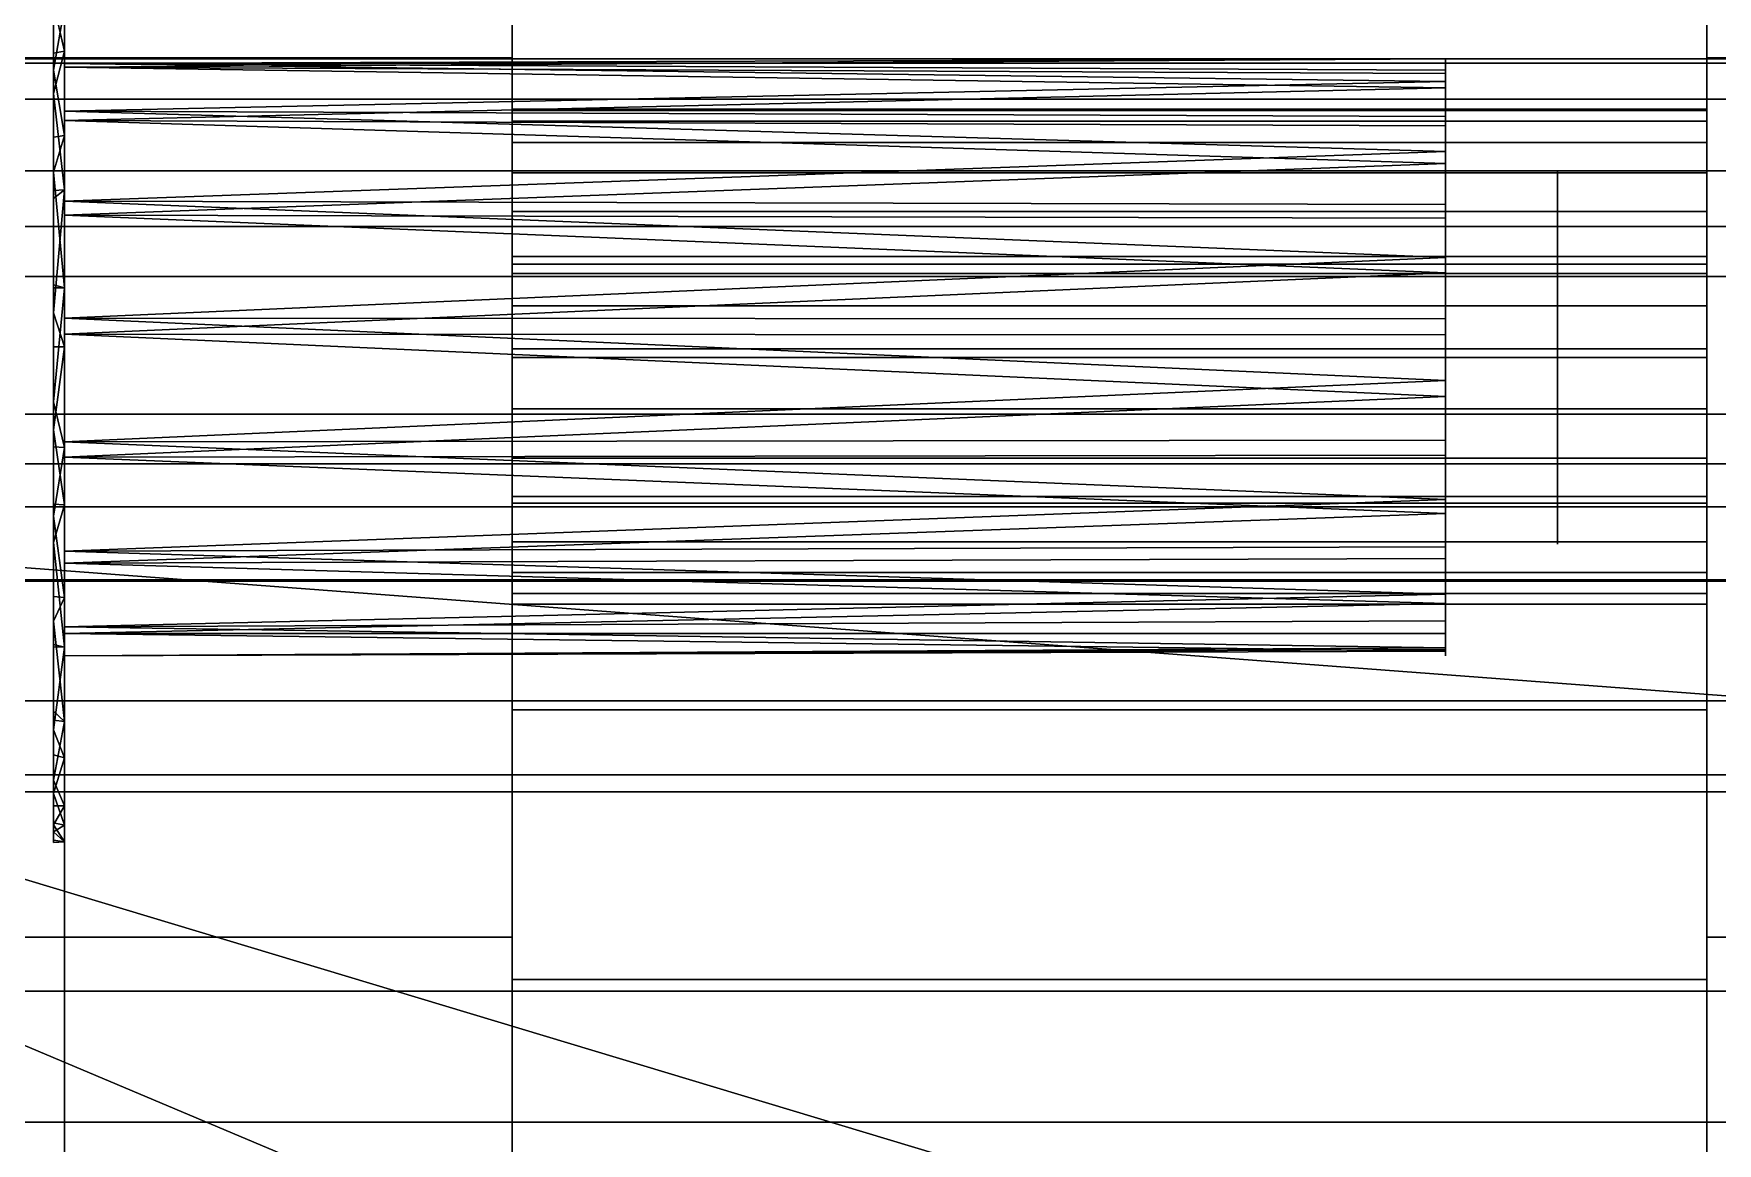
# Model space of a CAD drawing. Header units: millimetres. Extents: x -228 to 252, y -232 to 100.
# Drawn here: x 18.59 to 41.14, y 11.47 to 26.34 of the extents above; entities that cross this region are included whole.
import ezdxf
from ezdxf.lldxf.tags import DXFTag

# ---------------------------------------------------------------- set-up
doc = ezdxf.new("R2010")
doc.units = ezdxf.units.MM
doc.layers.add('1', color=7, linetype='Continuous', true_color=0xffffff)
doc.layers.add('6', color=7, linetype='Continuous', true_color=0xffffff)
tags = doc.linetypes.add('DASHED', pattern=[25.72, 12.86, -12.86]).pattern_tags.tags
tags[6:7] = [DXFTag(74, 4), DXFTag(75, 0), DXFTag(340, '0'), DXFTag(46, 0.0), DXFTag(50, 0.0), DXFTag(44, 0.0), DXFTag(45, 0.0)]
tags[4:5] = [DXFTag(74, 4), DXFTag(75, 0), DXFTag(340, '0'), DXFTag(46, 0.0), DXFTag(50, 0.0), DXFTag(44, 0.0), DXFTag(45, 0.0)]

# ---------------------------------------------------------------- blocks, each defined once
blk = doc.blocks.new('UG_SURFACE_001')
at = {"layer": '1', "color": 7, "linetype": 'Continuous', "lineweight": 25}
for points in [[(25, 35), (25, 25.325, 22), (25, 25.306785, 22.347556), (25, 33.286978, 59.184406)], [(25, 35), (25, 25.162263, 20.972518), (25, 25.325, 22)], [(25, 35), (25, 23.250001), (25, 22.112064, 7.184645)], [(25, 35), (25, 24.470957, 19.775141), (25, 25.162263, 20.972518)], [(25, 22.112064, 7.184645), (25, 22, 18.674999), (25, 23.352399, 18.962462), (25, 35)], [(25, 23.352399, 18.962462), (25, 24.470957, 19.775141), (25, 35)], [(25, 33.286978, -59.184406), (25, 25.306785, -22.347556), (25, 25.325, -22), (25, 35)], [(25, 25.325, -22), (25, 25.162263, -20.972518), (25, 35)], [(25, 25.162263, -20.972518), (25, 24.470957, -19.775141), (25, 35)], [(25, 35), (25, 22, -18.674999), (25, 20.13509, -11.625), (25, 23.122635, -2.430287)], [(25, 23.122635, -2.430287), (25, 23.250001), (25, 35)], [(25, 24.470957, -19.775141), (25, 23.352399, -18.962462), (25, 35)], [(25, 23.352399, -18.962462), (25, 22, -18.674999), (25, 35)], [(41.000001, 35), (41.000001, 23.250001), (41.000001, 23.122635, -2.430287)], [(41.000001, 35), (41.000001, 24.470957, -19.775141), (41.000001, 25.162263, -20.972518)], [(41.000001, 35), (41.000001, 23.352399, -18.962462), (41.000001, 24.470957, -19.775141)], [(41.000001, 35), (41.000001, 25.325, -22), (41.000001, 25.306785, -22.347556), (41.000001, 33.286978, -59.184406)], [(41.000001, 23.122635, -2.430287), (41.000001, 22, -18.674999), (41.000001, 23.352399, -18.962462), (41.000001, 35)], [(41.000001, 35), (41.000001, 23.352399, 18.962462), (41.000001, 22, 18.674999), (41.000001, 22.112064, 7.184645)], [(41.000001, 35), (41.000001, 24.470957, 19.775141), (41.000001, 23.352399, 18.962462)], [(41.000001, 22.112064, 7.184645), (41.000001, 23.250001), (41.000001, 35)], [(41.000001, 35), (41.000001, 25.325, 22), (41.000001, 25.162263, 20.972518)], [(41.000001, 25.162263, 20.972518), (41.000001, 24.470957, 19.775141), (41.000001, 35)], [(41.000001, 33.286978, 59.184406), (41.000001, 25.306785, 22.347556), (41.000001, 25.325, 22), (41.000001, 35)], [(41.000001, 25.162263, -20.972518), (41.000001, 25.325, -22), (41.000001, 35)], [(25, 33.286978, -59.184406), (0, 33.286978, -59.184406), (0, 26.010068, -46.58043), (25, 26.010068, -46.58043)], [(25, 26.010068, 46.58043), (0, 26.010068, 46.58043), (0, 33.286978, 59.184406), (25, 33.286978, 59.184406)], [(25, 25.306785, 22.347556), (25, 24.879534, 23.6625), (25, 33.286978, 59.184406)], [(25, 24.879534, 23.6625), (25, 23.954386, 24.689982), (25, 33.286978, 59.184406)], [(25, 33.286978, -59.184406), (25, 24.879534, -23.6625), (25, 25.306785, -22.347556)], [(25, 24.879534, -23.6625), (25, 33.286978, -59.184406), (25, 26.010068, -46.58043)], [(25, 23.954386, 24.689982), (25, 22.691306, 25.25234), (25, 26.010068, 46.58043), (25, 33.286978, 59.184406)], [(134.000003, 33.286978, -59.184406), (41.000001, 33.286978, -59.184406), (41.000001, 26.010068, -46.58043), (134.000003, 26.010068, -46.58043)], [(41.000001, 33.286978, 59.184406), (134.000003, 33.286978, 59.184406), (134.000003, 26.010068, 46.58043), (41.000001, 26.010068, 46.58043)], [(41.000001, 26.010068, -46.58043), (41.000001, 33.286978, -59.184406), (41.000001, 24.879534, -23.6625)], [(41.000001, 25.306785, -22.347556), (41.000001, 24.879534, -23.6625), (41.000001, 33.286978, -59.184406)], [(41.000001, 23.954386, 24.689982), (41.000001, 33.286978, 59.184406), (41.000001, 26.010068, 46.58043)], [(41.000001, 33.286978, 59.184406), (41.000001, 24.879534, 23.6625), (41.000001, 25.306785, 22.347556)], [(41.000001, 33.286978, 59.184406), (41.000001, 23.954386, 24.689982), (41.000001, 24.879534, 23.6625)], [(0, 30.31089, -87.499999), (165.000007, 30.31089, -87.499999), (165.000007, 20.572484, -98.315597), (0, 20.572484, -98.315597)], [(0, 20.572484, 98.315597), (165.000007, 20.572484, 98.315597), (165.000007, 30.31089, 87.499999), (0, 30.31089, 87.499999)], [(25, 26.010068, -46.58043), (0, 26.010068, -46.58043), (0, 14.235782, -38.025908), (25, 14.235782, -38.025908)], [(25, 14.235782, 38.025908), (0, 14.235782, 38.025908), (0, 26.010068, 46.58043), (25, 26.010068, 46.58043)], [(45.000002, 23.752183, -59.424847), (0, 23.752183, -59.424847), (0, 26.000001, -70), (45.000002, 26.000001, -70)], [(45.000002, 26.000001, -70), (0, 26.000001, -70), (0, 23.752183, -80.575153), (45.000002, 23.752183, -80.575153)], [(45.000002, 23.752183, 80.575153), (0, 23.752183, 80.575153), (0, 26.000001, 70), (45.000002, 26.000001, 70)], [(45.000002, 26.000001, 70), (0, 26.000001, 70), (0, 23.752183, 59.424847), (45.000002, 23.752183, 59.424847)], [(25, 14.235782, 38.025908), (25, 26.010068, 46.58043), (25, 22.691306, 25.25234), (25, 21.308694, 25.25234)], [(25, 26.010068, -46.58043), (25, 22.691306, -25.25234), (25, 23.954386, -24.689982)], [(25, 21.308694, -25.25234), (25, 22.691306, -25.25234), (25, 26.010068, -46.58043), (25, 14.235782, -38.025908)], [(25, 23.954386, -24.689982), (25, 24.879534, -23.6625), (25, 26.010068, -46.58043)], [(134.000003, 26.010068, -46.58043), (41.000001, 26.010068, -46.58043), (41.000001, 14.235782, -38.025908), (134.000003, 14.235782, -38.025908)], [(41.000001, 26.010068, 46.58043), (134.000003, 26.010068, 46.58043), (134.000003, 14.235782, 38.025908), (41.000001, 14.235782, 38.025908)], [(41.000001, 14.235782, -38.025908), (41.000001, 26.010068, -46.58043), (41.000001, 22.691306, -25.25234), (41.000001, 21.308694, -25.25234)], [(41.000001, 26.010068, -46.58043), (41.000001, 24.879534, -23.6625), (41.000001, 23.954386, -24.689982)], [(41.000001, 23.954386, -24.689982), (41.000001, 22.691306, -25.25234), (41.000001, 26.010068, -46.58043)], [(41.000001, 26.010068, 46.58043), (41.000001, 14.235782, 38.025908), (41.000001, 21.308694, 25.25234), (41.000001, 22.691306, 25.25234)], [(41.000001, 22.691306, 25.25234), (41.000001, 23.954386, 24.689982), (41.000001, 26.010068, 46.58043)], [(25, 25.325, -22), (25, 25.306785, -22.347556), (41.000001, 25.306785, -22.347556), (41.000001, 25.325, -22)], [(41.000001, 25.325, -22), (41.000001, 25.162263, -20.972518), (25, 25.162263, -20.972518), (25, 25.325, -22)], [(25, 25.325, 22), (25, 25.162263, 20.972518), (41.000001, 25.162263, 20.972518), (41.000001, 25.325, 22)], [(41.000001, 25.325, 22), (41.000001, 25.306785, 22.347556), (25, 25.306785, 22.347556), (25, 25.325, 22)], [(25, 24.879534, -23.6625), (41.000001, 24.879534, -23.6625), (41.000001, 25.306785, -22.347556), (25, 25.306785, -22.347556)], [(25, 25.306785, 22.347556), (41.000001, 25.306785, 22.347556), (41.000001, 24.879534, 23.6625), (25, 24.879534, 23.6625)], [(25, 25.162263, -20.972518), (41.000001, 25.162263, -20.972518), (41.000001, 24.470957, -19.775141), (25, 24.470957, -19.775141)], [(25, 24.470957, 19.775141), (41.000001, 24.470957, 19.775141), (41.000001, 25.162263, 20.972518), (25, 25.162263, 20.972518)], [(25, 23.954386, -24.689982), (41.000001, 23.954386, -24.689982), (41.000001, 24.879534, -23.6625), (25, 24.879534, -23.6625)], [(25, 24.879534, 23.6625), (41.000001, 24.879534, 23.6625), (41.000001, 23.954386, 24.689982), (25, 23.954386, 24.689982)], [(25, 24.470957, -19.775141), (41.000001, 24.470957, -19.775141), (41.000001, 23.352399, -18.962462), (25, 23.352399, -18.962462)], [(25, 23.352399, 18.962462), (41.000001, 23.352399, 18.962462), (41.000001, 24.470957, 19.775141), (25, 24.470957, 19.775141)], [(25, 22.691306, -25.25234), (41.000001, 22.691306, -25.25234), (41.000001, 23.954386, -24.689982), (25, 23.954386, -24.689982)], [(25, 23.954386, 24.689982), (41.000001, 23.954386, 24.689982), (41.000001, 22.691306, 25.25234), (25, 22.691306, 25.25234)], [(45.000002, 17.397396, -50.678235), (0, 17.397396, -50.678235), (0, 23.752183, -59.424847), (45.000002, 23.752183, -59.424847)], [(45.000002, 23.752183, -80.575153), (0, 23.752183, -80.575153), (0, 17.397396, -89.321762), (45.000002, 17.397396, -89.321762)], [(45.000002, 17.397396, 89.321762), (0, 17.397396, 89.321762), (0, 23.752183, 80.575153), (45.000002, 23.752183, 80.575153)], [(45.000002, 23.752183, 59.424847), (0, 23.752183, 59.424847), (0, 17.397396, 50.678235), (45.000002, 17.397396, 50.678235)], [(25, 23.352399, -18.962462), (41.000001, 23.352399, -18.962462), (41.000001, 22, -18.674999), (25, 22, -18.674999)], [(25, 22, 18.674999), (41.000001, 22, 18.674999), (41.000001, 23.352399, 18.962462), (25, 23.352399, 18.962462)], [(25, 23.250001), (25, 23.122635, -2.430287), (41.000001, 23.122635, -2.430287), (41.000001, 23.250001)], [(41.000001, 23.250001), (41.000001, 22.112064, 7.184645), (25, 22.112064, 7.184645), (25, 23.250001)], [(25, 20.13509, -11.625), (41.000001, 20.13509, -11.625), (41.000001, 23.122635, -2.430287), (25, 23.122635, -2.430287)], [(41.000001, 20.6476, -18.962462), (41.000001, 22, -18.674999), (41.000001, 23.122635, -2.430287), (41.000001, 20.13509, -11.625)], [(25, 21.308694, -25.25234), (41.000001, 21.308694, -25.25234), (41.000001, 22.691306, -25.25234), (25, 22.691306, -25.25234)], [(25, 22.691306, 25.25234), (41.000001, 22.691306, 25.25234), (41.000001, 21.308694, 25.25234), (25, 21.308694, 25.25234)], [(25, 22.112064, 7.184645), (25, 17.278118, 15.557286), (25, 20.6476, 18.962462), (25, 22, 18.674999)], [(25, 22.112064, 7.184645), (41.000001, 22.112064, 7.184645), (41.000001, 17.278118, 15.557286), (25, 17.278118, 15.557286)], [(41.000001, 22, 18.674999), (41.000001, 20.6476, 18.962462), (41.000001, 17.278118, 15.557286), (41.000001, 22.112064, 7.184645)], [(25, 20.13509, -11.625), (25, 22, -18.674999), (25, 20.6476, -18.962462)], [(25, 22, -18.674999), (41.000001, 22, -18.674999), (41.000001, 20.6476, -18.962462), (25, 20.6476, -18.962462)], [(25, 20.6476, 18.962462), (41.000001, 20.6476, 18.962462), (41.000001, 22, 18.674999), (25, 22, 18.674999)], [(25, 21.308694, 25.25234), (25, 20.045614, 24.689982), (25, 14.235782, 38.025908)], [(25, 14.235782, -38.025908), (25, 20.045614, -24.689982), (25, 21.308694, -25.25234)], [(25, 20.045614, -24.689982), (41.000001, 20.045614, -24.689982), (41.000001, 21.308694, -25.25234), (25, 21.308694, -25.25234)], [(25, 21.308694, 25.25234), (41.000001, 21.308694, 25.25234), (41.000001, 20.045614, 24.689982), (25, 20.045614, 24.689982)], [(41.000001, 21.308694, -25.25234), (41.000001, 20.045614, -24.689982), (41.000001, 14.235782, -38.025908)], [(41.000001, 14.235782, 38.025908), (41.000001, 20.045614, 24.689982), (41.000001, 21.308694, 25.25234)], [(0, 7.276909, -104.235165), (0, 20.572484, -98.315597), (25, 10.026604, -103.533074)], [(0, 20.572484, -98.315597), (165.000007, 20.572484, -98.315597), (35, 10.026604, -103.533074), (25, 10.026604, -103.533074)], [(165.000007, 20.572484, 98.315597), (0, 20.572484, 98.315597), (140.000001, 10.026604, 103.533074), (150.000006, 10.026604, 103.533074)], [(0, 20.572484, 98.315597), (25, 10.026604, 103.533074), (35, 10.026604, 103.533074)], [(35, 10.026604, 103.533074), (140.000001, 10.026604, 103.533074), (0, 20.572484, 98.315597)], [(25, 10.026604, 103.533074), (0, 20.572484, 98.315597), (0, 7.276909, 104.235165)], [(25, 19.529043, 19.775141), (25, 20.6476, 18.962462), (25, 17.278118, 15.557286)], [(25, 20.6476, -18.962462), (25, 19.529043, -19.775141), (25, 13.666007, -18.809645), (25, 20.13509, -11.625)], [(25, 20.6476, -18.962462), (41.000001, 20.6476, -18.962462), (41.000001, 19.529043, -19.775141), (25, 19.529043, -19.775141)], [(25, 19.529043, 19.775141), (41.000001, 19.529043, 19.775141), (41.000001, 20.6476, 18.962462), (25, 20.6476, 18.962462)], [(140.000001, 10.026604, -103.533074), (35, 10.026604, -103.533074), (165.000007, 20.572484, -98.315597)], [(41.000001, 19.529043, -19.775141), (41.000001, 20.6476, -18.962462), (41.000001, 20.13509, -11.625), (41.000001, 13.666007, -18.809645)], [(41.000001, 17.278118, 15.557286), (41.000001, 20.6476, 18.962462), (41.000001, 19.529043, 19.775141)], [(25, 13.666007, -18.809645), (41.000001, 13.666007, -18.809645), (41.000001, 20.13509, -11.625), (25, 20.13509, -11.625)], [(25, 20.045614, 24.689982), (25, 19.120466, 23.6625), (25, 0, 35), (25, 14.235782, 38.025908)], [(25, 19.120466, -23.6625), (25, 20.045614, -24.689982), (25, 14.235782, -38.025908), (25, 0, -35)], [(25, 19.120466, -23.6625), (41.000001, 19.120466, -23.6625), (41.000001, 20.045614, -24.689982), (25, 20.045614, -24.689982)], [(25, 20.045614, 24.689982), (41.000001, 20.045614, 24.689982), (41.000001, 19.120466, 23.6625), (25, 19.120466, 23.6625)], [(41.000001, 4.833947, -22.741932), (41.000001, 14.235782, -38.025908), (41.000001, 20.045614, -24.689982), (41.000001, 19.120466, -23.6625)], [(41.000001, 19.120466, 23.6625), (41.000001, 20.045614, 24.689982), (41.000001, 14.235782, 38.025908), (41.000001, 0, 35)], [(25, 17.278118, 15.557286), (25, 9.456627, 21.239933), (25, 18.837737, 20.972518), (25, 19.529043, 19.775141)], [(25, 19.529043, -19.775141), (25, 18.837737, -20.972518), (25, 13.666007, -18.809645)], [(25, 19.529043, -19.775141), (41.000001, 19.529043, -19.775141), (41.000001, 18.837737, -20.972518), (25, 18.837737, -20.972518)], [(25, 18.837737, 20.972518), (41.000001, 18.837737, 20.972518), (41.000001, 19.529043, 19.775141), (25, 19.529043, 19.775141)], [(41.000001, 13.666007, -18.809645), (41.000001, 18.837737, -20.972518), (41.000001, 19.529043, -19.775141)], [(41.000001, 19.529043, 19.775141), (41.000001, 18.837737, 20.972518), (41.000001, 9.456627, 21.239933), (41.000001, 17.278118, 15.557286)], [(25, 0, 23.250001), (25, 0, 35), (25, 19.120466, 23.6625), (25, 18.693214, 22.347556)], [(25, 4.833947, -22.741932), (25, 18.693214, -22.347556), (25, 19.120466, -23.6625), (25, 0, -35)], [(25, 18.693214, -22.347556), (41.000001, 18.693214, -22.347556), (41.000001, 19.120466, -23.6625), (25, 19.120466, -23.6625)], [(25, 19.120466, 23.6625), (41.000001, 19.120466, 23.6625), (41.000001, 18.693214, 22.347556), (25, 18.693214, 22.347556)], [(41.000001, 4.833947, -22.741932), (41.000001, 19.120466, -23.6625), (41.000001, 18.693214, -22.347556)], [(41.000001, 18.693214, 22.347556), (41.000001, 19.120466, 23.6625), (41.000001, 0, 35), (41.000001, 0, 23.250001)], [(25, 18.693214, 22.347556), (25, 18.837737, 20.972518), (25, 9.456627, 21.239933), (25, 0, 23.250001)], [(25, 4.833947, -22.741932), (25, 13.666007, -18.809645), (25, 18.837737, -20.972518), (25, 18.693214, -22.347556)], [(25, 18.837737, -20.972518), (41.000001, 18.837737, -20.972518), (41.000001, 18.693214, -22.347556), (25, 18.693214, -22.347556)], [(25, 18.693214, 22.347556), (41.000001, 18.693214, 22.347556), (41.000001, 18.837737, 20.972518), (25, 18.837737, 20.972518)], [(41.000001, 18.693214, -22.347556), (41.000001, 18.837737, -20.972518), (41.000001, 13.666007, -18.809645), (41.000001, 4.833947, -22.741932)], [(41.000001, 0, 23.250001), (41.000001, 9.456627, 21.239933), (41.000001, 18.837737, 20.972518), (41.000001, 18.693214, 22.347556)], [(45.000002, 8.034442, -45.272529), (0, 8.034442, -45.272529), (0, 17.397396, -50.678235), (45.000002, 17.397396, -50.678235)], [(45.000002, 17.397396, -89.321762), (0, 17.397396, -89.321762), (0, 8.034442, -94.727471), (45.000002, 8.034442, -94.727471)], [(45.000002, 8.034442, 94.727471), (0, 8.034442, 94.727471), (0, 17.397396, 89.321762), (45.000002, 17.397396, 89.321762)], [(45.000002, 17.397396, 50.678235), (0, 17.397396, 50.678235), (0, 8.034442, 45.272529), (45.000002, 8.034442, 45.272529)], [(25, 17.278118, 15.557286), (41.000001, 17.278118, 15.557286), (41.000001, 9.456627, 21.239933), (25, 9.456627, 21.239933)], [(25, 14.235782, -38.025908), (0, 14.235782, -38.025908), (0, 0, -35), (25, 0, -35)], [(25, 0, 35), (0, 0, 35), (0, 14.235782, 38.025908), (25, 14.235782, 38.025908)], [(134.000003, 14.235782, -38.025908), (41.000001, 14.235782, -38.025908), (41.000001, 0, -35), (134.000003, 0, -35)], [(41.000001, 14.235782, 38.025908), (134.000003, 14.235782, 38.025908), (134.000003, 0, 35), (41.000001, 0, 35)], [(41.000001, 4.833947, -22.741932), (41.000001, 0, -22.741932), (41.000001, 0, -35), (41.000001, 14.235782, -38.025908)], [(25, 4.833947, -22.741932), (41.000001, 4.833947, -22.741932), (41.000001, 13.666007, -18.809645), (25, 13.666007, -18.809645)]]:
    blk.add_3dface(points, dxfattribs=at)
blk = doc.blocks.new('3148_BODY')
at = {"layer": '1', "color": 7, "linetype": 'Continuous', "lineweight": 25, "extrusion": (1, 0, 0)}
for centre in [(22, 22, 25), (22, 22, 41)]:
    blk.add_circle(centre, 3.325, dxfattribs=at)
at = {"layer": '1', "color": 7, "linetype": 'Continuous', "lineweight": 25, "extrusion": (-1, 6.12303e-17, 1.2326e-32)}
for centre, radius in [((-22, -22, -25), 3.325), ((-22, -22, -41), 3.325), ((0, 0, -25), 23.25), ((0, 0, -41), 23.25)]:
    blk.add_circle(centre, radius, dxfattribs=at)
at = {"layer": '1', "color": 7, "linetype": 'Continuous', "lineweight": 25, "extrusion": (1, 0, 0)}
for centre, start in [((0, 70, 25), 73.352999), ((0, 70, 41), 186.562428)]:
    blk.add_arc(centre, 35, start, 0, dxfattribs=at)
at = {"layer": '1', "color": 7, "linetype": 'Continuous', "lineweight": 25, "extrusion": (-1, 6.12303e-17, 1.2326e-32)}
for centre, start in [((0, -70, -25), 253.352999), ((0, -70, -41), 6.562428)]:
    blk.add_arc(centre, 35, start, 180, dxfattribs=at)
at = {"layer": '6', "color": 51, "linetype": 'DASHED', "lineweight": 13, "extrusion": (1, -6.12303e-17, 0)}
for centre in [(22, 22, 25), (22, 22, 41)]:
    blk.add_circle(centre, 4, dxfattribs=at)
at = {"layer": '6', "color": 51, "linetype": 'DASHED', "lineweight": 13, "extrusion": (-1, 0, 0)}
for centre in [(-22, -22, -25), (-22, -22, -41)]:
    blk.add_circle(centre, 4, dxfattribs=at)
at = {"layer": '1', "color": 7, "linetype": 'Continuous', "lineweight": 25}
blk.add_blockref('UG_SURFACE_001', (0, 0), dxfattribs=at)
blk = doc.blocks.new('UG_SURFACE_002')
at = {"layer": '1', "color": 71, "linetype": 'Continuous', "lineweight": 25}
for points in [[(-1.774303, 25.939388, 45.000002), (-1.774303, 25.939388), (-8.70687, 24.498783), (-8.70687, 24.498783, 45.000002)], [(5.289856, 25.456186, 45.000002), (5.289856, 25.456186), (-1.774303, 25.939388), (-1.774303, 25.939388, 45.000002)], [(11.961691, 23.085015, 45.000002), (11.961691, 23.085015), (5.289856, 25.456186), (5.289856, 25.456186, 45.000002)], [(-8.70687, 24.498783, 45.000002), (-8.70687, 24.498783), (-14.993688, 21.241218), (-14.993688, 21.241218, 45.000002)], [(17.746381, 19.001735, 45.000002), (17.746381, 19.001735), (11.961691, 23.085015), (11.961691, 23.085015, 45.000002)], [(-14.993688, 21.241218, 45.000002), (-14.993688, 21.241218), (-20.168494, 16.408287), (-20.168494, 16.408287, 45.000002)], [(0, 20), (0, 20, 45.000002), (-6.18034, 19.021131, 45.000002), (-6.18034, 19.021131)], [(6.18034, 19.021131), (6.18034, 19.021131, 45.000002), (0, 20, 45.000002), (0, 20)], [(-6.18034, 19.021131), (-6.18034, 19.021131, 45.000002), (-11.755705, 16.18034, 45.000002), (-11.755705, 16.18034)], [(11.755705, 16.18034), (11.755705, 16.18034, 45.000002), (6.18034, 19.021131, 45.000002), (6.18034, 19.021131)], [(22.214904, 13.509182, 45.000002), (22.214904, 13.509182), (17.746381, 19.001735), (17.746381, 19.001735, 45.000002)], [(-20.168494, 16.408287, 45.000002), (-20.168494, 16.408287), (-23.847494, 10.358429), (-23.847494, 10.358429, 45.000002)], [(-11.755705, 16.18034), (-11.755705, 16.18034, 45.000002), (-16.18034, 11.755705, 45.000002), (-16.18034, 11.755705)], [(16.18034, 11.755705), (16.18034, 11.755705, 45.000002), (11.755705, 16.18034, 45.000002), (11.755705, 16.18034)], [(25.035849, 7.014716, 45.000002), (25.035849, 7.014716), (22.214904, 13.509182), (22.214904, 13.509182, 45.000002)], [(-16.18034, 11.755705), (-16.18034, 11.755705, 45.000002), (-19.021131, 6.18034, 45.000002), (-19.021131, 6.18034)], [(19.021131, 6.18034), (19.021131, 6.18034, 45.000002), (16.18034, 11.755705, 45.000002), (16.18034, 11.755705)]]:
    blk.add_3dface(points, dxfattribs=at)
blk = doc.blocks.new('3012_333-40H9-45_BODY')
at = {"layer": '1', "color": 71, "linetype": 'Continuous', "lineweight": 25}
blk.add_blockref('UG_SURFACE_002', (0, 0), dxfattribs=at)
blk = doc.blocks.new('3152_BODY')
at = {"layer": '1', "color": 71, "linetype": 'Continuous', "lineweight": 25}
for p, q in [((-6, 32, -26), (-6, 26, -32)), ((0, 32, -26), (-6, 32, -26)), ((-6, 32, -26), (-6, 32, 26)), ((0, 26, -32), (0, 32, -26)), ((0, 32, -26), (0, 32, 26)), ((-6, -26, -32), (-6, -32, -26)), ((0, -32, -26), (0, -26, -32)), ((-6, -32, -26), (-6, -32, 26)), ((-6, -32, -26), (0, -32, -26)), ((0, -32, -26), (0, -32, 26))]:
    blk.add_line(p, q, dxfattribs=at)
at = {"layer": '1', "color": 71, "linetype": 'Continuous', "lineweight": 25, "extrusion": (-1, 0, 0)}
for centre, radius in [((-22, -22, 6), 4.1), ((-22, -22), 4.1), ((0, 0), 23), ((0, 0, 22), 15), ((22, -22, 6), 4.1), ((22, -22), 4.1)]:
    blk.add_circle(centre, radius, dxfattribs=at)
at = {"layer": '1', "color": 71, "linetype": 'Continuous', "lineweight": 25, "extrusion": (1, 0, 0)}
blk.add_circle((0, 0, -6), 23, dxfattribs=at)
blk = doc.blocks.new('UG_SURFACE_013')
at = {"layer": '1', "color": 12, "linetype": 'Continuous', "lineweight": 25}
for points in [[(-2, 3.464102), (-0.418114, 3.978088), (-0.536766, 6.477799), (-2.61102, 5.952527)], [(-2.61102, 5.952527), (-0.536766, 6.477799), (-1.555552, 6.311122, -0.144552)], [(-0.536766, 6.477799), (-0.531624, 6.435449, -0.144552), (-1.555552, 6.311122, -0.144552)], [(0, 6.5, -0.144552), (-0.536766, 6.477799), (1.595656, 6.301102)], [(0, 6.5, -0.144552), (-0.531624, 6.435449, -0.144552), (-0.536766, 6.477799)], [(1.595656, 6.301102), (-0.536766, 6.477799), (-0.418114, 3.978088), (1.236068, 3.804226)], [(1.595656, 6.301102), (1.555552, 6.311122, -0.144552), (0, 6.5, -0.144552)], [(-1.555552, 6.311122, -0.144552), (-2.597197, 5.916078, -0.144552), (-2.61102, 5.952527)], [(1.236068, 3.804226), (2.676522, 2.972579), (3.555163, 5.441582), (1.595656, 6.301102)], [(1.595656, 6.301102), (1.593935, 6.296565, -0.144552), (1.555552, 6.311122, -0.144552)], [(3.020701, 5.755464, -0.144552), (1.593935, 6.296565, -0.144552), (1.595656, 6.301102)], [(1.595656, 6.301102), (3.555163, 5.441582), (3.020701, 5.755464, -0.144552)], [(-3.236068, 2.351141), (-2, 3.464102), (-2.61102, 5.952527), (-4.40233, 4.782205)], [(3.555163, 5.441582), (3.529436, 5.40431, -0.144552), (3.020701, 5.755464, -0.144552)], [(5.129413, 3.992382), (3.555163, 5.441582), (2.676522, 2.972579)], [(4.310297, 4.86532, -0.144552), (3.529436, 5.40431, -0.144552), (3.555163, 5.441582)], [(4.310297, 4.86532, -0.144552), (3.555163, 5.441582), (5.129413, 3.992382)], [(-4.40233, 4.782205), (-5.71658, 3.093658), (-3.236068, 2.351141)], [(5.129413, 3.992382), (5.103775, 3.969669, -0.144552), (4.310297, 4.86532, -0.144552)], [(-1.236068, 3.804226, 18.5), (-0.418114, 3.978088), (-2, 3.464102)], [(-1.236068, 3.804226, 18.5), (-0.408977, 3.891157, 18.5), (-0.418114, 3.978088)], [(1.236068, 3.804226), (-0.418114, 3.978088), (0.418114, 3.978088, 18.5)], [(-0.418114, 3.978088), (-0.408977, 3.891157, 18.5), (0.418114, 3.978088, 18.5)], [(0.418114, 3.978088, 18.5), (1.209057, 3.721095, 18.5), (1.236068, 3.804226)], [(2.676522, 2.972579), (3.654182, 1.626947), (6.147812, 2.110546), (5.129413, 3.992382)], [(5.349395, 3.692421, -0.144552), (5.103775, 3.969669, -0.144552), (5.129413, 3.992382)], [(5.349395, 3.692421, -0.144552), (5.129413, 3.992382), (6.147812, 2.110546)], [(-2, 3.464102), (-1.956295, 3.388403, 18.5), (-1.236068, 3.804226, 18.5)], [(1.236068, 3.804226), (1.209057, 3.721095, 18.5), (2, 3.464102, 18.5)], [(2, 3.464102, 18.5), (2.676522, 2.972579), (1.236068, 3.804226)], [(6.147812, 2.110546), (6.077606, 2.304932, -0.144552), (5.349395, 3.692421, -0.144552)], [(-2, 3.464102), (-3.236068, 2.351141), (-2.676522, 2.972579, 18.5)], [(-2.676522, 2.972579, 18.5), (-1.956295, 3.388403, 18.5), (-2, 3.464102)], [(2, 3.464102, 18.5), (2.618034, 2.907621, 18.5), (2.676522, 2.972579)], [(-3.91259, 0.831647), (-3.236068, 2.351141), (-5.71658, 3.093658), (-6.411348, 1.069865)], [(-3.236068, 2.351141), (-3.165352, 2.299763, 18.5), (-2.676522, 2.972579, 18.5)], [(2.676522, 2.972579), (2.618034, 2.907621, 18.5), (3.236068, 2.351141, 18.5)], [(3.236068, 2.351141, 18.5), (3.654182, 1.626947), (2.676522, 2.972579)], [(-3.654182, 1.626947, 18.5), (-3.236068, 2.351141), (-3.91259, 0.831647)], [(-3.654182, 1.626947, 18.5), (-3.165352, 2.299763, 18.5), (-3.236068, 2.351141)], [(3.236068, 2.351141, 18.5), (3.574329, 1.591394, 18.5), (3.654182, 1.626947)], [(6.147812, 2.110546), (6.126794, 2.105366, -0.144552), (6.077606, 2.304932, -0.144552)], [(3.654182, 1.626947), (4, 0), (6.5, 0), (6.147812, 2.110546)], [(6.452607, 0.783488, -0.144552), (6.126794, 2.105366, -0.144552), (6.147812, 2.110546)], [(6.147812, 2.110546), (6.5, 0), (6.452607, 0.783488, -0.144552)], [(-3.91259, 0.831647), (-3.827091, 0.813473, 18.5), (-3.654182, 1.626947, 18.5)], [(3.654182, 1.626947), (3.574329, 1.591394, 18.5), (3.91259, 0.831647, 18.5)], [(3.91259, 0.831647, 18.5), (4, 0), (3.654182, 1.626947)], [(-3.91259, -0.831647), (-3.91259, 0.831647), (-6.411348, 1.069865), (-6.411348, -1.069865)], [(-3.91259, 0.831647), (-3.91259, -0.831647), (-4, 0, 18.5)], [(-4, 0, 18.5), (-3.827091, 0.813473, 18.5), (-3.91259, 0.831647)], [(3.91259, 0.831647, 18.5), (4, 0, 18.5), (4, 0)], [(6.5, 0), (6.5, 0, -0.144552), (6.452607, 0.783488, -0.144552)], [(-3.91259, -0.831647), (-3.827091, -0.813473, 18.5), (-4, 0, 18.5)], [(3.654182, -1.626947), (4, 0), (3.91259, -0.831647, 18.5)], [(6.147812, -2.110546), (6.5, 0), (4, 0), (3.654182, -1.626947)], [(4, 0), (4, 0, 18.5), (3.91259, -0.831647, 18.5)], [(6.452607, -0.783488, -0.144552), (6.5, 0), (6.147812, -2.110546)], [(6.452607, -0.783488, -0.144552), (6.5, 0, -0.144552), (6.5, 0)], [(-6.411348, -1.069865), (-5.71658, -3.093658), (-3.236068, -2.351141), (-3.91259, -0.831647)], [(-3.654182, -1.626947, 18.5), (-3.827091, -0.813473, 18.5), (-3.91259, -0.831647)], [(-3.91259, -0.831647), (-3.236068, -2.351141), (-3.654182, -1.626947, 18.5)], [(3.91259, -0.831647, 18.5), (3.574329, -1.591394, 18.5), (3.654182, -1.626947)], [(6.147812, -2.110546), (6.126794, -2.105366, -0.144552), (6.452607, -0.783488, -0.144552)], [(-6.077606, -2.304932, -0.144552), (-5.71658, -3.093658), (-6.411348, -1.069865)], [(-3.236068, -2.351141), (-3.165352, -2.299763, 18.5), (-3.654182, -1.626947, 18.5)], [(2.676522, -2.972579), (3.654182, -1.626947), (3.236068, -2.351141, 18.5)], [(5.129413, -3.992382), (6.147812, -2.110546), (3.654182, -1.626947), (2.676522, -2.972579)], [(3.654182, -1.626947), (3.574329, -1.591394, 18.5), (3.236068, -2.351141, 18.5)], [(6.147812, -2.110546), (5.129413, -3.992382), (5.349395, -3.692421, -0.144552)], [(5.349395, -3.692421, -0.144552), (6.077606, -2.304932, -0.144552), (6.147812, -2.110546)], [(6.077606, -2.304932, -0.144552), (6.126794, -2.105366, -0.144552), (6.147812, -2.110546)], [(-6.077606, -2.304932, -0.144552), (-5.675081, -3.071878, -0.144552), (-5.71658, -3.093658)], [(-3.236068, -2.351141), (-5.71658, -3.093658), (-4.40233, -4.782205)], [(-4.40233, -4.782205), (-2.61102, -5.952527), (-2, -3.464102), (-3.236068, -2.351141)], [(-2.676522, -2.972579, 18.5), (-3.165352, -2.299763, 18.5), (-3.236068, -2.351141)], [(-3.236068, -2.351141), (-2, -3.464102), (-2.676522, -2.972579, 18.5)], [(3.236068, -2.351141, 18.5), (2.618034, -2.907621, 18.5), (2.676522, -2.972579)], [(2.676522, -2.972579), (2.618034, -2.907621, 18.5), (2, -3.464102, 18.5)], [(-5.71658, -3.093658), (-5.675081, -3.071878, -0.144552), (-5.349395, -3.692421, -0.144552)], [(-4.40233, -4.782205), (-5.71658, -3.093658), (-5.349395, -3.692421, -0.144552)], [(-2, -3.464102), (-1.956295, -3.388403, 18.5), (-2.676522, -2.972579, 18.5)], [(2, -3.464102, 18.5), (1.236068, -3.804226), (2.676522, -2.972579)], [(1.595656, -6.301102), (3.555163, -5.441582), (2.676522, -2.972579), (1.236068, -3.804226)], [(2.676522, -2.972579), (3.555163, -5.441582), (5.129413, -3.992382)], [(-2.61102, -5.952527), (-0.536766, -6.477799), (-0.418114, -3.978088), (-2, -3.464102)], [(-1.236068, -3.804226, 18.5), (-1.956295, -3.388403, 18.5), (-2, -3.464102)], [(-1.236068, -3.804226, 18.5), (-2, -3.464102), (-0.418114, -3.978088)], [(2, -3.464102, 18.5), (1.209057, -3.721095, 18.5), (1.236068, -3.804226)], [(-5.349395, -3.692421, -0.144552), (-4.392021, -4.773072, -0.144552), (-4.40233, -4.782205)], [(-0.418114, -3.978088), (-0.408977, -3.891157, 18.5), (-1.236068, -3.804226, 18.5)], [(1.236068, -3.804226), (-0.418114, -3.978088), (-0.536766, -6.477799), (1.595656, -6.301102)], [(-0.418114, -3.978088), (1.236068, -3.804226), (0.418114, -3.978088, 18.5)], [(1.236068, -3.804226), (1.209057, -3.721095, 18.5), (0.418114, -3.978088, 18.5)], [(5.129413, -3.992382), (5.103775, -3.969669, -0.144552), (5.349395, -3.692421, -0.144552)], [(0.418114, -3.978088, 18.5), (-0.408977, -3.891157, 18.5), (-0.418114, -3.978088)], [(5.129413, -3.992382), (3.555163, -5.441582), (4.310297, -4.86532, -0.144552)], [(4.310297, -4.86532, -0.144552), (5.103775, -3.969669, -0.144552), (5.129413, -3.992382)], [(-4.40233, -4.782205), (-4.392021, -4.773072, -0.144552), (-4.310297, -4.86532, -0.144552)], [(-4.40233, -4.782205), (-4.310297, -4.86532, -0.144552), (-3.020701, -5.755464, -0.144552)], [(-3.020701, -5.755464, -0.144552), (-2.61102, -5.952527), (-4.40233, -4.782205)], [(3.555163, -5.441582), (3.529436, -5.40431, -0.144552), (4.310297, -4.86532, -0.144552)], [(3.020701, -5.755464, -0.144552), (3.529436, -5.40431, -0.144552), (3.555163, -5.441582)], [(3.020701, -5.755464, -0.144552), (3.555163, -5.441582), (1.595656, -6.301102)], [(-3.020701, -5.755464, -0.144552), (-2.597197, -5.916078, -0.144552), (-2.61102, -5.952527)], [(1.595656, -6.301102), (1.593935, -6.296565, -0.144552), (3.020701, -5.755464, -0.144552)], [(-2.61102, -5.952527), (-2.597197, -5.916078, -0.144552), (-1.555552, -6.311122, -0.144552)], [(-1.555552, -6.311122, -0.144552), (-0.536766, -6.477799), (-2.61102, -5.952527)], [(-1.555552, -6.311122, -0.144552), (-0.531624, -6.435449, -0.144552), (-0.536766, -6.477799)], [(1.595656, -6.301102), (-0.536766, -6.477799), (0, -6.5, -0.144552)], [(0, -6.5, -0.144552), (1.555552, -6.311122, -0.144552), (1.595656, -6.301102)], [(1.555552, -6.311122, -0.144552), (1.593935, -6.296565, -0.144552), (1.595656, -6.301102)], [(-0.536766, -6.477799), (-0.531624, -6.435449, -0.144552), (0, -6.5, -0.144552)]]:
    blk.add_3dface(points, dxfattribs=at)
blk = doc.blocks.new('1017-m08x20_BODY')
at = {"layer": '1', "color": 12, "linetype": 'Continuous', "lineweight": 25}
for centre, radius in [((0, 0, -0.144552), 6.5), ((0, 0), 6.5), ((0, 0), 4), ((0, 0, 20), 2.5)]:
    blk.add_circle(centre, radius, dxfattribs=at)
at = {"layer": '1', "color": 12, "linetype": 'Continuous', "lineweight": 25, "extrusion": (0, 0, -1)}
blk.add_circle((0, 0, -18.5), 4, dxfattribs=at)
at = {"layer": '1', "color": 51, "linetype": 'DASHED', "lineweight": 13, "extrusion": (-1.17145e-15, 1.49851e-17, -1)}
for centre in [(0, 0, -18.5), (0, 0)]:
    blk.add_circle(centre, 3.234, dxfattribs=at)
at = {"layer": '1', "color": 12, "linetype": 'Continuous', "lineweight": 25}
blk.add_blockref('UG_SURFACE_013', (0, 0), dxfattribs=at)

msp = doc.modelspace()

# ---------------------------------------------------------------- block references
at = {"layer": '1', "color": 172, "linetype": 'Continuous', "lineweight": 18}
msp.add_blockref('3148_BODY', (0, 0), dxfattribs=at)
at = {"layer": '1', "color": 172, "linetype": 'Continuous', "lineweight": 18, "extrusion": (0, -1, 0), "rotation": 180}
msp.add_blockref('3152_BODY', (19, 0), dxfattribs=at)
at = {"layer": '1', "color": 172, "linetype": 'Continuous', "lineweight": 18, "extrusion": (1, 0, 0), "rotation": 202.448281}
for p in [(22, 22, 19), (22, -22, 19)]:
    msp.add_blockref('1017-m08x20_BODY', p, dxfattribs=at)
at = {"layer": '1', "color": 172, "linetype": 'Continuous', "lineweight": 18, "extrusion": (-1, 0, 0), "rotation": 90}
for p in [(0, -70, -45), (0, 70, -45)]:
    msp.add_blockref('3012_333-40H9-45_BODY', p, dxfattribs=at)

doc.saveas('drawing.dxf')
